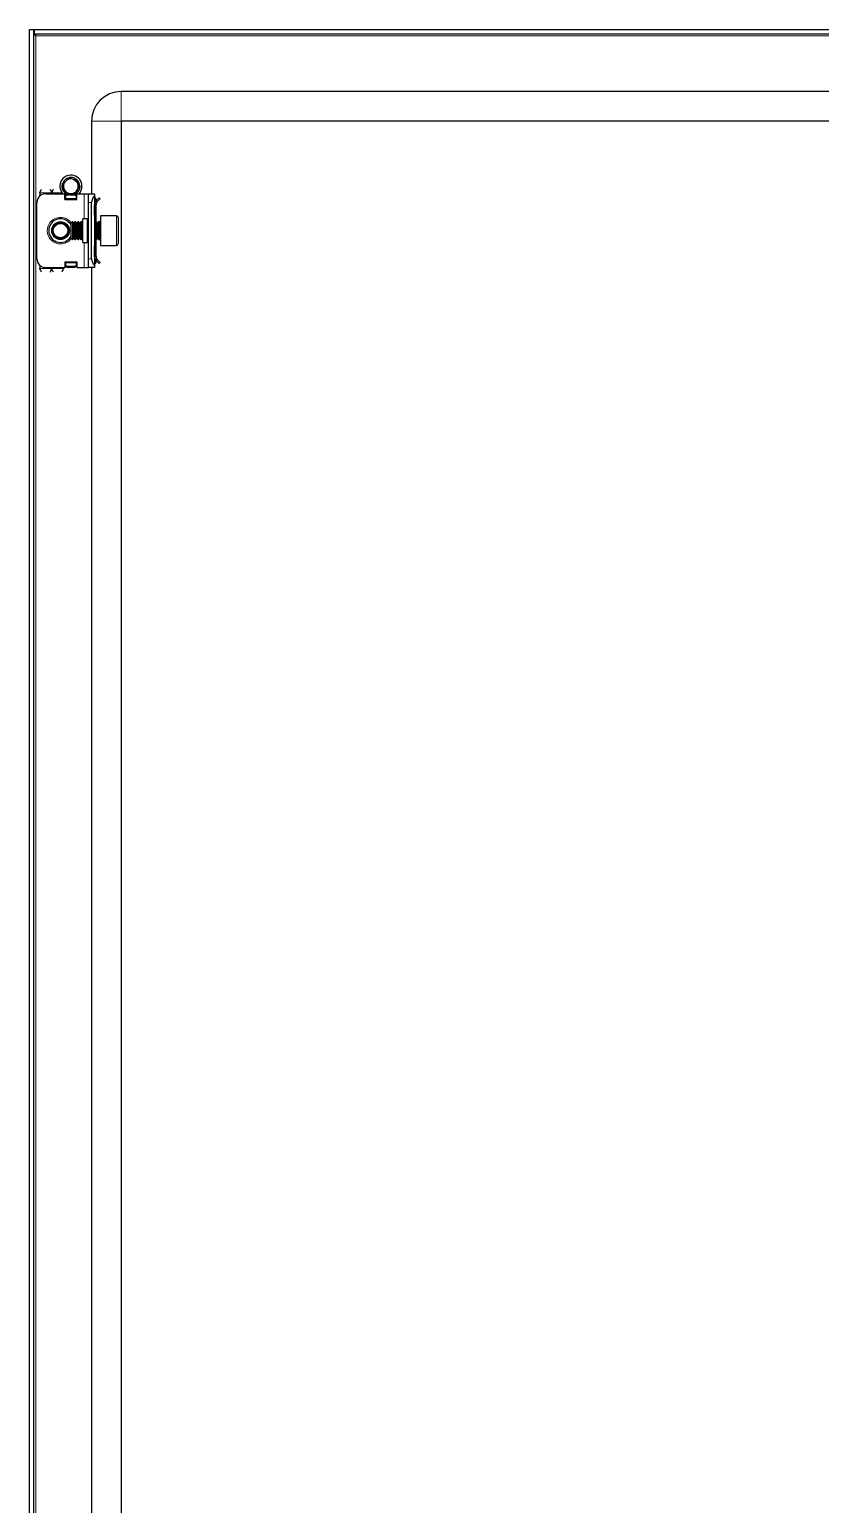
# Model space of a CAD drawing. Header units: millimetres. Extents: x -59 to 1529, y -979 to 1408.
# Drawn here: x 982.8 to 1250.3, y 802.1 to 1300.8 of the extents above; entities that cross this region are included whole.
import ezdxf

# ---------------------------------------------------------------- set-up
doc = ezdxf.new("R2010")
doc.units = ezdxf.units.MM

msp = doc.modelspace()

# ---------------------------------------------------------------- linework, layer by layer
at = {"color": 7, "linetype": 'Continuous', "lineweight": 25}
for p, q in [((982.79, -860.25), (982.79, 1300.75)), ((982.79, 1300.75), (984.29, 1300.75)), ((984.29, -860.25), (984.29, 1300.75)), ((984.49, 1299.25), (984.49, 1300.75)), ((984.49, 1300.75), (1527.09, 1300.75)), ((984.49, 1299.25), (1527.09, 1299.25)), ((1497.79, 1279.75), (1013.79, 1279.75)), ((1003.79, 1269.75), (1003.79, 1245.25)), ((1013.79, 1269.75), (1013.79, -829.25)), ((1497.79, 1269.75), (1013.79, 1269.75)), ((993.79, 1247.84), (993.82, 1248.1)), ((993.79, 1247.64), (993.81, 1247.88)), ((993.79, 1247.84), (993.79, 1247.79)), ((993.79, 1247.64), (993.79, 1247.59)), ((993.8, 1248.05), (993.8, 1248)), ((993.8, 1247.44), (993.81, 1247.39)), ((993.83, 1248.26), (993.82, 1248.21)), ((993.83, 1247.25), (993.84, 1247.2)), ((993.87, 1248.45), (993.86, 1248.41)), ((993.87, 1248.45), (993.95, 1248.69)), ((993.87, 1247.07), (993.88, 1247.02)), ((993.92, 1248.64), (993.91, 1248.6)), ((993.91, 1246.89), (993.93, 1246.84)), ((993.97, 1246.71), (993.98, 1246.7)), ((995.16, 1250.27), (995.37, 1250.39)), ((995.34, 1250.38), (995.3, 1250.35)), ((995.34, 1250.31), (995.3, 1250.35)), ((995.34, 1250.38), (995.56, 1250.46)), ((995.52, 1250.47), (995.48, 1250.45)), ((995.71, 1250.55), (995.67, 1250.53)), ((995.71, 1250.55), (995.94, 1250.62)), ((995.91, 1250.62), (995.86, 1250.6)), ((996.1, 1250.67), (996.05, 1250.66)), ((996.99, 1250.74), (996.24, 1250.67)), ((998.48, 1250.23), (998.44, 1250.25)), ((998.65, 1250.1), (998.61, 1250.13)), ((998.81, 1249.97), (998.77, 1250)), ((998.95, 1249.83), (998.92, 1249.86)), ((998.95, 1249.83), (999.07, 1249.7)), ((999.06, 1249.71), (999.05, 1249.73)), ((999.08, 1248.62), (999.25, 1248.21)), ((999.62, 1246.77), (999.64, 1246.81)), ((999.68, 1246.95), (999.69, 1247)), ((999.78, 1247.55), (999.72, 1247.24)), ((999.73, 1247.14), (999.74, 1247.19)), ((999.76, 1247.35), (999.77, 1247.4)), ((999.78, 1247.55), (999.78, 1247.6)), ((999.79, 1247.75), (999.79, 1247.75)), ((985.29, 1223.25), (985.29, 1242.25)), ((986.29, 1245.5), (986.29, 1244.49)), ((988.29, 1245.25), (994.79, 1245.25)), ((994.56, 1245.74), (994.59, 1245.71)), ((994.7, 1245.6), (994.73, 1245.57)), ((994.79, 1243.25), (994.79, 1245.25)), ((994.99, 1244.46), (994.79, 1244.58)), ((994.79, 1243.25), (998.79, 1243.25)), ((994.85, 1245.46), (994.88, 1245.43)), ((994.99, 1243.25), (994.99, 1244.46)), ((995.01, 1245.34), (995.05, 1245.31)), ((995.04, 1244.87), (995.38, 1245.11)), ((995.54, 1244.87), (995.04, 1244.52)), ((995.04, 1244.52), (995.04, 1244.87)), ((995.04, 1243.6), (995.04, 1244.52)), ((995.04, 1243.25), (995.04, 1243.6)), ((995.18, 1245.22), (995.22, 1245.19)), ((995.35, 1245.11), (995.22, 1245.23)), ((995.35, 1245.11), (995.36, 1245.22)), ((995.35, 1245.11), (995.4, 1245.09)), ((995.54, 1244.87), (995.94, 1244.87)), ((995.89, 1244.94), (995.67, 1244.96)), ((995.71, 1244.95), (995.75, 1244.93)), ((995.89, 1244.89), (995.93, 1244.87)), ((996.07, 1244.84), (996.11, 1244.83)), ((997.24, 1244.79), (997.05, 1244.76)), ((997.39, 1244.81), (997.43, 1244.82)), ((997.76, 1244.91), (997.58, 1244.87)), ((997.63, 1244.87), (998.04, 1244.87)), ((998.54, 1244.52), (998.04, 1244.87)), ((998.13, 1245.16), (998.54, 1244.87)), ((998.54, 1244.87), (998.54, 1244.52)), ((998.79, 1244.58), (998.54, 1244.43)), ((998.54, 1244.52), (998.54, 1243.6)), ((998.54, 1243.6), (998.54, 1243.25)), ((998.79, 1243.25), (998.79, 1245.25)), ((998.79, 1245.25), (1001.29, 1245.25)), ((999.05, 1245.78), (998.89, 1245.66)), ((999.56, 1246.63), (999.45, 1246.45)), ((999.57, 1246.63), (999.47, 1246.45)), ((1001.29, 1245.25), (1002.79, 1245.25)), ((1002.79, 1245.25), (1004.79, 1245.25)), ((1002.79, 1242.25), (1002.79, 1245.25)), ((1002.79, 1223.25), (1002.79, 1242.25)), ((1003.79, 1223.25), (1003.79, 1242.25)), ((1004.79, 1245.25), (1004.79, 1244.49)), ((1004.79, 1244.49), (1004.79, 1221.01)), ((1004.79, 1244.16), (1004.99, 1243.96)), ((1005.29, 1243.25), (1005.29, 1242.79)), ((1005.37, 1242.91), (1006.35, 1243.89)), ((1005.73, 1242.56), (1005.37, 1242.91)), ((1005.73, 1242.56), (1006.7, 1243.54)), ((1006.35, 1243.89), (1006.7, 1243.54)), ((1002.29, 1236.75), (1000.79, 1236.75)), ((1000.79, 1228.75), (1000.79, 1236.75)), ((1005.29, 1241.5), (1004.79, 1241.5)), ((1004.79, 1238), (1004.79, 1241.5)), ((1005.29, 1238), (1004.79, 1238)), ((1005.29, 1238), (1005.29, 1241.5)), ((1005.29, 1235.75), (1005.29, 1238)), ((1012.19, 1237.75), (1006.79, 1237.75)), ((1006.79, 1237.75), (1006.79, 1230.06)), ((1012.79, 1237.15), (1012.79, 1230.38)), ((997.34, 1235.75), (996.79, 1235.2)), ((996.79, 1235.2), (996.79, 1231.43)), ((997.4, 1235.75), (997.34, 1235.75)), ((997.34, 1235.75), (997.34, 1231.13)), ((997.79, 1235.2), (997.4, 1235.75)), ((997.4, 1235.75), (997.4, 1235.28)), ((997.4, 1235.28), (997.4, 1229.75)), ((998.18, 1235.75), (997.79, 1235.2)), ((997.79, 1235.2), (997.79, 1234.81)), ((997.79, 1234.81), (997.79, 1230.3)), ((998.4, 1235.75), (998.18, 1235.75)), ((998.18, 1235.75), (998.18, 1235.28)), ((998.18, 1235.28), (998.18, 1229.75)), ((998.79, 1235.2), (998.4, 1235.75)), ((998.4, 1235.75), (998.4, 1235.28)), ((998.4, 1235.28), (998.4, 1229.75)), ((999.18, 1235.75), (998.79, 1235.2)), ((998.79, 1235.2), (998.79, 1234.81)), ((998.79, 1234.81), (998.79, 1230.3)), ((999.4, 1235.75), (999.18, 1235.75)), ((999.18, 1235.75), (999.18, 1235.28)), ((999.18, 1235.28), (999.18, 1229.75)), ((999.79, 1235.2), (999.4, 1235.75)), ((999.4, 1235.75), (999.4, 1235.28)), ((999.4, 1235.28), (999.4, 1229.75)), ((1000.18, 1235.75), (999.79, 1235.2)), ((999.79, 1235.2), (999.79, 1234.81)), ((999.79, 1234.81), (999.79, 1230.3)), ((1000.4, 1235.75), (1000.18, 1235.75)), ((1000.18, 1235.75), (1000.18, 1235.28)), ((1000.18, 1235.28), (1000.18, 1229.75)), ((1000.79, 1235.2), (1000.4, 1235.75)), ((1000.4, 1235.75), (1000.4, 1235.28)), ((1000.4, 1235.28), (1000.4, 1229.75)), ((1005.18, 1235.75), (1004.79, 1235.2)), ((1005.4, 1235.75), (1005.18, 1235.75)), ((1005.18, 1235.75), (1005.18, 1235.28)), ((1005.18, 1235.28), (1005.18, 1229.75)), ((1005.79, 1235.2), (1005.4, 1235.75)), ((1005.4, 1235.75), (1005.4, 1235.28)), ((1005.4, 1235.28), (1005.4, 1229.75)), ((1006.18, 1235.75), (1005.79, 1235.2)), ((1005.79, 1235.2), (1005.79, 1234.81)), ((1005.79, 1234.81), (1005.79, 1230.3)), ((1006.54, 1235.75), (1006.18, 1235.75)), ((1006.18, 1235.75), (1006.18, 1235.28)), ((1006.18, 1235.28), (1006.18, 1229.75)), ((996.79, 1231.43), (996.79, 1230.3)), ((996.79, 1230.3), (997.34, 1229.75)), ((997.34, 1231.13), (997.34, 1229.75)), ((997.34, 1229.75), (997.4, 1229.75)), ((997.4, 1229.75), (997.79, 1230.3)), ((997.79, 1230.3), (998.18, 1229.75)), ((998.18, 1229.75), (998.4, 1229.75)), ((998.4, 1229.75), (998.79, 1230.3)), ((998.79, 1230.3), (999.18, 1229.75)), ((999.18, 1229.75), (999.4, 1229.75)), ((999.4, 1229.75), (999.79, 1230.3)), ((999.79, 1230.3), (1000.18, 1229.75)), ((1000.18, 1229.75), (1000.4, 1229.75)), ((1000.4, 1229.75), (1000.79, 1230.3)), ((1000.79, 1228.75), (1002.29, 1228.75)), ((1004.79, 1230.3), (1005.18, 1229.75)), ((1004.79, 1227.5), (1005.29, 1227.5)), ((1004.79, 1224), (1004.79, 1227.5)), ((1005.18, 1229.75), (1005.4, 1229.75)), ((1005.29, 1227.5), (1005.29, 1229.75)), ((1005.29, 1224), (1005.29, 1227.5)), ((1005.4, 1229.75), (1005.79, 1230.3)), ((1005.79, 1230.3), (1006.18, 1229.75)), ((1006.18, 1229.75), (1006.54, 1229.75)), ((1006.79, 1230.06), (1006.79, 1227.75)), ((1006.79, 1227.75), (1012.19, 1227.75)), ((1012.79, 1230.38), (1012.79, 1228.35)), ((994.79, 1222.25), (994.79, 1220.25)), ((994.79, 1222.25), (998.79, 1222.25)), ((994.99, 1220.37), (994.99, 1222.25)), ((995.04, 1221.9), (995.04, 1222.25)), ((995.04, 1220.98), (995.04, 1221.9)), ((998.54, 1222.25), (998.54, 1221.9)), ((998.54, 1221.9), (998.54, 1220.98)), ((998.79, 1222.25), (998.79, 1220.25)), ((1002.79, 1220.25), (1002.79, 1223.25)), ((1005.29, 1224), (1004.79, 1224)), ((1005.29, 1222.25), (1005.29, 1222.64)), ((1005.73, 1222.94), (1005.37, 1222.59)), ((1005.37, 1222.59), (1006.35, 1221.61)), ((1005.73, 1222.94), (1006.7, 1221.96)), ((1006.35, 1221.61), (1006.7, 1221.96)), ((986.29, 1221.01), (986.29, 1220)), ((988.29, 1220.25), (994.79, 1220.25)), ((994.29, 1220.25), (994.29, 1220)), ((994.79, 1220.37), (994.99, 1220.37)), ((995.04, 1220.63), (995.04, 1220.98)), ((995.04, 1220.98), (995.54, 1220.63)), ((995.54, 1220.28), (995.04, 1220.63)), ((995.54, 1220.63), (995.54, 1220.28)), ((998.04, 1220.63), (995.54, 1220.63)), ((998.04, 1220.28), (995.54, 1220.28)), ((998.04, 1220.63), (998.54, 1220.98)), ((998.04, 1220.28), (998.04, 1220.63)), ((998.54, 1220.63), (998.04, 1220.28)), ((998.54, 1220.98), (998.54, 1220.63)), ((998.79, 1220.25), (1001.29, 1220.25)), ((1001.29, 1220.25), (1002.79, 1220.25)), ((1004.79, 1220.25), (1002.79, 1220.25)), ((1003.79, 1220.25), (1003.79, 545.25)), ((1004.99, 1221.54), (1004.79, 1221.34)), ((1004.79, 1221.01), (1004.79, 1220.25))]:
    msp.add_line(p, q, dxfattribs=at)
at = {"color": 8, "linetype": 'Continuous', "lineweight": 18}
for p, q in [((984.89, -858.15), (984.89, 1298.65)), ((984.89, 1298.65), (1526.69, 1298.65)), ((1013.79, 1269.75), (1013.79, 1279.75)), ((1013.79, 1269.75), (1003.79, 1269.75)), ((986.29, 1245.5), (990.29, 1245.5)), ((990.29, 1245.5), (993.79, 1245.5)), ((998.54, 1243.6), (995.04, 1243.6)), ((1001.29, 1236.75), (1001.29, 1245.25)), ((1003.79, 1242.25), (1002.79, 1242.25)), ((1004.79, 1243.75), (1004.99, 1243.96)), ((1004.79, 1243.25), (1005.29, 1243.25)), ((1002.29, 1228.75), (1002.29, 1236.75)), ((1012.19, 1230.06), (1012.19, 1237.75)), ((1006.54, 1229.75), (1006.54, 1235.75)), ((1001.29, 1220.25), (1001.29, 1228.75)), ((1012.19, 1227.75), (1012.19, 1230.06)), ((995.04, 1221.9), (998.54, 1221.9)), ((1002.79, 1223.25), (1003.79, 1223.25)), ((1004.79, 1222.25), (1005.29, 1222.25)), ((1004.79, 1221.75), (1004.99, 1221.54)), ((986.29, 1220), (990.29, 1220)), ((994.29, 1220), (990.29, 1220))]:
    msp.add_line(p, q, dxfattribs=at)
at = {"color": 7, "linetype": 'Continuous', "lineweight": 25}
for radius in [3, 2.76, 2.45]:
    msp.add_circle((993.29, 1232.75), radius, dxfattribs=at)
for centre, radius, start, end in [((1013.79, 1269.75), 10, 90, 180), ((996.79, 1247.75), 3.75, 0, 221.8103), ((996.79, 1247.75), 2.5, 168.5944, 228.5944), ((996.79, 1247.75), 2.5, 108.5944, 168.5944), ((996.79, 1247.75), 2.5, 75.8881, 108.5944), ((996.79, 1247.75), 3, 59.9286, 86.2193), ((996.79, 1247.75), 2.5, 288.5944, 348.5944), ((996.79, 1247.75), 3, 360, 40.7437), ((996.79, 1247.75), 2.5, 348.5944, 10.5165), ((996.79, 1247.75), 3.75, 318.1897, 0), ((988.29, 1242.25), 3, 90, 180), ((996.79, 1247.75), 2.5, 228.5944, 288.5944), ((1006.79, 1242.25), 3, 131.8103, 180), ((1004.29, 1243.25), 1, 360, 45), ((993.29, 1232.75), 4, 90, 331.045), ((993.29, 1232.75), 4, 28.955, 90), ((1002.29, 1237.25), 0.5, 270, 0), ((1012.19, 1237.15), 0.6, 0, 90), ((1006.54, 1236), 0.25, 270, 0), ((1002.29, 1228.25), 0.5, 0, 90), ((1006.54, 1229.5), 0.25, 360, 90), ((1012.19, 1228.35), 0.6, 270, 360), ((988.29, 1223.25), 3, 180, 270), ((1006.79, 1223.25), 3, 180, 228.1897), ((1004.29, 1222.25), 1, 315, 360)]:
    msp.add_arc(centre, radius, start, end, dxfattribs=at)
at = {"color": 8, "linetype": 'Continuous', "lineweight": 18}
for start, end in [(35.4622, 270), (270, 324.5378)]:
    msp.add_arc((993.29, 1232.75), 4.5, start, end, dxfattribs=at)
at = {"color": 7, "linetype": 'Continuous', "lineweight": 25}
for points, knots in [([(984.49, 1299.64), (984.47, 1299.67), (984.34, 1300.04), (984.31, 1300.41), (984.29, 1300.75)], [0, 0, 0, 0, 0.09093, 1, 1, 1, 1]), ([(984.89, 1298.65), (984.8, 1298.83), (984.71, 1299.03), (984.64, 1299.23), (984.63, 1299.25)], [0, 0, 0, 0, 0.908361, 1, 1, 1, 1]), ([(986.29, 1245.5), (986.38, 1245.74), (986.57, 1246.23), (986.76, 1246.63), (986.86, 1246.82)], [0, 0, 0, 0, 0.502065, 1, 1, 1, 1]), ([(989.72, 1246.81), (989.79, 1246.66), (989.97, 1246.31), (990.16, 1245.82), (990.27, 1245.54), (990.29, 1245.5)], [0, 0, 0, 0, 0.415483, 0.917152, 1, 1, 1, 1]), ([(990.29, 1245.5), (990.38, 1245.74), (990.57, 1246.23), (990.76, 1246.63), (990.86, 1246.82)], [0, 0, 0, 0, 0.502065, 1, 1, 1, 1]), ([(993.79, 1247.84), (993.82, 1247.86), (993.88, 1247.89), (993.98, 1247.91), (994.07, 1247.92), (994.12, 1247.91), (994.14, 1247.91)], [0, 0, 0, 0, 0.293779, 0.558982, 0.818494, 1, 1, 1, 1]), ([(994.01, 1247.82), (994, 1247.82), (993.95, 1247.83), (993.87, 1247.82), (993.82, 1247.8), (993.79, 1247.79)], [0, 0, 0, 0, 0.236131, 0.613435, 1, 1, 1, 1]), ([(994.56, 1245.74), (994.44, 1245.89), (994.16, 1246.24), (993.87, 1246.9), (993.82, 1247.41), (993.79, 1247.66)], [0, 0, 0, 0, 0.2741631, 0.6396029, 1, 1, 1, 1]), ([(993.8, 1248.05), (993.84, 1248.06), (993.9, 1248.09), (994, 1248.1), (994.09, 1248.1), (994.17, 1248.08), (994.23, 1248.06), (994.25, 1248.04), (994.25, 1248.04)], [0, 0, 0, 0, 0.227908, 0.430276, 0.627707, 0.816134, 0.99284, 1, 1, 1, 1]), ([(994.18, 1247.95), (994.18, 1247.95), (994.14, 1247.98), (994.07, 1248), (993.98, 1248.02), (993.88, 1248.02), (993.83, 1248.01), (993.8, 1248)], [0, 0, 0, 0, 0.050156, 0.304513, 0.55888, 0.776903, 1, 1, 1, 1]), ([(993.9, 1247.01), (993.88, 1247.05), (993.82, 1247.2), (993.81, 1247.36), (993.8, 1247.48)], [0, 0, 0, 0, 0.28291, 1, 1, 1, 1]), ([(994.26, 1248.07), (994.24, 1248.09), (994.19, 1248.13), (994.1, 1248.17), (994.01, 1248.2), (993.91, 1248.21), (993.85, 1248.21), (993.82, 1248.21)], [0, 0, 0, 0, 0.19243, 0.403622, 0.614801, 0.805152, 1, 1, 1, 1]), ([(993.83, 1248.26), (993.87, 1248.26), (993.93, 1248.28), (994.03, 1248.28), (994.11, 1248.27), (994.19, 1248.24), (994.26, 1248.2), (994.29, 1248.17), (994.31, 1248.15)], [0, 0, 0, 0, 0.205811, 0.38496, 0.558827, 0.724121, 0.878934, 1, 1, 1, 1]), ([(994.29, 1248.2), (994.27, 1248.22), (994.23, 1248.27), (994.15, 1248.33), (994.06, 1248.37), (993.96, 1248.4), (993.89, 1248.41), (993.86, 1248.41)], [0, 0, 0, 0, 0.183111, 0.381533, 0.579913, 0.787111, 1, 1, 1, 1]), ([(993.87, 1248.45), (993.91, 1248.46), (993.97, 1248.47), (994.07, 1248.45), (994.15, 1248.43), (994.22, 1248.39), (994.28, 1248.34), (994.31, 1248.3), (994.32, 1248.28)], [0, 0, 0, 0, 0.207037, 0.38272, 0.55212, 0.712365, 0.86221, 1, 1, 1, 1]), ([(993.91, 1248.58), (993.92, 1248.6), (993.93, 1248.72), (993.99, 1248.82), (994.03, 1248.9)], [0, 0, 0, 0, 0.218168, 1, 1, 1, 1]), ([(994.33, 1248.29), (994.32, 1248.31), (994.3, 1248.35), (994.24, 1248.42), (994.17, 1248.49), (994.08, 1248.54), (994, 1248.58), (993.94, 1248.59), (993.91, 1248.6)], [0, 0, 0, 0, 0.112687, 0.266978, 0.464332, 0.661607, 0.829157, 1, 1, 1, 1]), ([(994.1, 1246.45), (994.08, 1246.48), (993.99, 1246.62), (993.94, 1246.78), (993.91, 1246.91)], [0, 0, 0, 0, 0.192577, 1, 1, 1, 1]), ([(993.92, 1248.64), (993.95, 1248.64), (994.01, 1248.64), (994.1, 1248.62), (994.17, 1248.58), (994.23, 1248.53), (994.28, 1248.47), (994.32, 1248.42), (994.34, 1248.38), (994.34, 1248.36)], [0, 0, 0, 0, 0.1648015, 0.3286622, 0.485343, 0.633184, 0.7714895, 0.9006567, 1, 1, 1, 1]), ([(994.34, 1248.24), (994.33, 1248.22), (994.31, 1248.14), (994.25, 1248.04), (994.19, 1247.95), (994.12, 1247.89), (994.05, 1247.84), (993.99, 1247.81), (993.96, 1247.79), (993.95, 1247.79)], [0, 0, 0, 0, 0.1251657, 0.3367685, 0.4886747, 0.6403706, 0.7919615, 0.9435026, 1, 1, 1, 1]), ([(993.95, 1247.79), (993.95, 1247.72), (993.97, 1247.32), (994.15, 1246.65), (994.52, 1246.18), (994.69, 1245.95)], [0, 0, 0, 0, 0.108003, 0.585763, 1, 1, 1, 1]), ([(995.33, 1250.3), (995.25, 1250.25), (994.9, 1250.02), (994.41, 1249.52), (994.19, 1248.96), (994.09, 1248.72)], [0, 0, 0, 0, 0.128781, 0.613629, 1, 1, 1, 1]), ([(994.09, 1248.72), (994.09, 1248.72), (994.12, 1248.71), (994.17, 1248.68), (994.23, 1248.63), (994.28, 1248.58), (994.32, 1248.5), (994.35, 1248.4), (994.35, 1248.3), (994.34, 1248.25), (994.34, 1248.24)], [0, 0, 0, 0, 0.022761, 0.192243, 0.346896, 0.477535, 0.588677, 0.783334, 0.968624, 1, 1, 1, 1]), ([(994.35, 1248.32), (994.35, 1248.35), (994.34, 1248.41), (994.3, 1248.5), (994.25, 1248.57), (994.19, 1248.64), (994.13, 1248.69), (994.1, 1248.71), (994.09, 1248.72)], [0, 0, 0, 0, 0.182737, 0.363423, 0.543947, 0.724373, 0.904747, 1, 1, 1, 1]), ([(995.99, 1250.12), (995.98, 1250.12), (995.93, 1250.1), (995.85, 1250.09), (995.75, 1250.09), (995.66, 1250.1), (995.58, 1250.13), (995.5, 1250.16), (995.42, 1250.21), (995.36, 1250.26), (995.33, 1250.29), (995.33, 1250.3)], [0, 0, 0, 0, 0.04296, 0.1733, 0.274263, 0.401081, 0.527716, 0.654259, 0.780759, 0.936852, 1, 1, 1, 1]), ([(995.34, 1250.38), (995.37, 1250.36), (995.43, 1250.32), (995.5, 1250.25), (995.54, 1250.19), (995.56, 1250.15), (995.56, 1250.14)], [0, 0, 0, 0, 0.319514, 0.608493, 0.891527, 1, 1, 1, 1]), ([(995.63, 1250.11), (995.63, 1250.11), (995.63, 1250.15), (995.62, 1250.22), (995.58, 1250.31), (995.54, 1250.39), (995.5, 1250.43), (995.48, 1250.45)], [0, 0, 0, 0, 0.0027902, 0.269575, 0.5363706, 0.7654988, 1, 1, 1, 1]), ([(995.52, 1250.47), (995.55, 1250.45), (995.61, 1250.41), (995.67, 1250.33), (995.71, 1250.25), (995.74, 1250.17), (995.74, 1250.12), (995.74, 1250.09)], [0, 0, 0, 0, 0.234253, 0.442787, 0.646465, 0.841043, 1, 1, 1, 1]), ([(995.78, 1250.09), (995.78, 1250.12), (995.79, 1250.18), (995.78, 1250.28), (995.76, 1250.37), (995.72, 1250.46), (995.69, 1250.51), (995.67, 1250.53)], [0, 0, 0, 0, 0.181695, 0.396783, 0.61186, 0.803681, 1, 1, 1, 1]), ([(995.71, 1250.55), (995.74, 1250.53), (995.79, 1250.48), (995.84, 1250.4), (995.87, 1250.31), (995.89, 1250.23), (995.89, 1250.16), (995.88, 1250.11), (995.87, 1250.1)], [0, 0, 0, 0, 0.208724, 0.39105, 0.568219, 0.73683, 0.894853, 1, 1, 1, 1]), ([(995.9, 1250.1), (995.9, 1250.11), (995.92, 1250.15), (995.93, 1250.22), (995.94, 1250.32), (995.93, 1250.42), (995.91, 1250.52), (995.88, 1250.57), (995.86, 1250.6)], [0, 0, 0, 0, 0.043388, 0.23288, 0.422274, 0.611632, 0.803279, 1, 1, 1, 1]), ([(995.91, 1250.62), (995.93, 1250.59), (995.97, 1250.54), (996.01, 1250.45), (996.03, 1250.37), (996.03, 1250.28), (996.02, 1250.21), (996, 1250.15), (995.99, 1250.13), (995.98, 1250.12)], [0, 0, 0, 0, 0.198483, 0.367712, 0.531083, 0.685778, 0.830503, 0.965152, 1, 1, 1, 1]), ([(996.24, 1250.67), (996.25, 1250.66), (996.27, 1250.61), (996.28, 1250.54), (996.28, 1250.45), (996.27, 1250.38), (996.23, 1250.3), (996.17, 1250.22), (996.07, 1250.15), (996.01, 1250.13), (995.99, 1250.12)], [0, 0, 0, 0, 0.098631, 0.238541, 0.378532, 0.49895, 0.601027, 0.777401, 0.9101, 1, 1, 1, 1]), ([(996.01, 1250.14), (996.02, 1250.16), (996.05, 1250.21), (996.08, 1250.3), (996.09, 1250.4), (996.1, 1250.52), (996.07, 1250.61), (996.05, 1250.66)], [0, 0, 0, 0, 0.13286, 0.29106, 0.491007, 0.69089, 1, 1, 1, 1]), ([(996.1, 1250.67), (996.11, 1250.64), (996.14, 1250.59), (996.16, 1250.51), (996.17, 1250.42), (996.16, 1250.35), (996.14, 1250.25), (996.1, 1250.19), (996.07, 1250.16)], [0, 0, 0, 0, 0.1627902, 0.3246863, 0.479688, 0.6260584, 0.7630202, 1, 1, 1, 1]), ([(996.09, 1250.17), (996.09, 1250.17), (996.12, 1250.2), (996.16, 1250.26), (996.2, 1250.34), (996.23, 1250.43), (996.25, 1250.52), (996.25, 1250.61), (996.24, 1250.65), (996.24, 1250.67)], [0, 0, 0, 0, 0.036757, 0.196192, 0.355485, 0.51469, 0.719746, 0.882005, 1, 1, 1, 1]), ([(997.4, 1250.17), (997.68, 1250.12), (997.98, 1250.07), (998.24, 1249.94), (998.25, 1249.94)], [0, 0, 0, 0, 0.965671, 1, 1, 1, 1]), ([(997.4, 1250.17), (997.49, 1250.14), (997.63, 1250.08), (997.75, 1250.01), (997.79, 1249.98)], [0, 0, 0, 0, 0.681733, 1, 1, 1, 1]), ([(997.79, 1249.98), (997.87, 1249.95), (998.19, 1249.79), (998.7, 1249.37), (998.95, 1248.87), (999.08, 1248.62)], [0, 0, 0, 0, 0.130652, 0.560007, 1, 1, 1, 1]), ([(997.95, 1245.39), (998.01, 1245.43), (998.33, 1245.61), (998.83, 1246.08), (999.13, 1246.66), (999.22, 1247), (999.24, 1247.06)], [0, 0, 0, 0, 0.104785, 0.513079, 0.918136, 1, 1, 1, 1]), ([(998.25, 1249.94), (998.25, 1249.95), (998.24, 1250), (998.23, 1250.07), (998.23, 1250.16), (998.25, 1250.26), (998.28, 1250.32), (998.29, 1250.35)], [0, 0, 0, 0, 0.113604, 0.31095, 0.508229, 0.75166, 1, 1, 1, 1]), ([(998.31, 1250.34), (998.31, 1250.3), (998.31, 1250.23), (998.28, 1250.13), (998.25, 1250.07), (998.24, 1250.05), (998.23, 1250.05)], [0, 0, 0, 0, 0.357139, 0.680979, 0.998183, 1, 1, 1, 1]), ([(998.25, 1249.96), (998.27, 1249.98), (998.32, 1250.02), (998.37, 1250.09), (998.42, 1250.17), (998.43, 1250.22), (998.44, 1250.25)], [0, 0, 0, 0, 0.228254, 0.510351, 0.752319, 1, 1, 1, 1]), ([(998.86, 1249.53), (998.84, 1249.53), (998.8, 1249.52), (998.71, 1249.51), (998.61, 1249.52), (998.52, 1249.56), (998.44, 1249.61), (998.36, 1249.7), (998.29, 1249.81), (998.26, 1249.9), (998.25, 1249.94)], [0, 0, 0, 0, 0.0736464, 0.1695635, 0.351373, 0.4388934, 0.519676, 0.6829056, 0.8511995, 1, 1, 1, 1]), ([(998.48, 1250.23), (998.48, 1250.19), (998.47, 1250.12), (998.44, 1250.03), (998.39, 1249.95), (998.34, 1249.89), (998.3, 1249.86), (998.28, 1249.85)], [0, 0, 0, 0, 0.240212, 0.454711, 0.664287, 0.864517, 1, 1, 1, 1]), ([(998.29, 1249.81), (998.32, 1249.82), (998.38, 1249.85), (998.45, 1249.91), (998.52, 1249.97), (998.58, 1250.05), (998.6, 1250.11), (998.61, 1250.13)], [0, 0, 0, 0, 0.172104, 0.391099, 0.610089, 0.802801, 1, 1, 1, 1]), ([(999.62, 1246.77), (999.42, 1246.35), (999.1, 1245.7), (998.51, 1245.3), (998.31, 1245.17)], [0, 0, 0, 0, 0.657042, 1, 1, 1, 1]), ([(998.65, 1250.1), (998.64, 1250.07), (998.63, 1250), (998.58, 1249.91), (998.53, 1249.84), (998.46, 1249.79), (998.4, 1249.75), (998.36, 1249.74), (998.34, 1249.73)], [0, 0, 0, 0, 0.209239, 0.392702, 0.571062, 0.740844, 0.899958, 1, 1, 1, 1]), ([(998.36, 1249.71), (998.37, 1249.71), (998.41, 1249.72), (998.48, 1249.74), (998.57, 1249.79), (998.65, 1249.85), (998.72, 1249.92), (998.75, 1249.97), (998.77, 1250)], [0, 0, 0, 0, 0.0505, 0.241124, 0.431653, 0.622154, 0.808692, 1, 1, 1, 1]), ([(998.81, 1249.97), (998.79, 1249.94), (998.77, 1249.87), (998.72, 1249.8), (998.65, 1249.73), (998.59, 1249.69), (998.51, 1249.66), (998.46, 1249.64), (998.42, 1249.64), (998.42, 1249.64)], [0, 0, 0, 0, 0.198035, 0.367663, 0.531495, 0.686664, 0.831818, 0.981917, 1, 1, 1, 1]), ([(998.43, 1249.63), (998.44, 1249.63), (998.47, 1249.63), (998.54, 1249.64), (998.62, 1249.66), (998.71, 1249.69), (998.78, 1249.73), (998.86, 1249.79), (998.9, 1249.84), (998.92, 1249.86)], [0, 0, 0, 0, 0.018281, 0.175639, 0.332896, 0.490097, 0.647274, 0.821632, 1, 1, 1, 1]), ([(998.95, 1249.83), (998.93, 1249.81), (998.9, 1249.75), (998.85, 1249.69), (998.78, 1249.64), (998.71, 1249.6), (998.63, 1249.58), (998.56, 1249.57), (998.51, 1249.58), (998.48, 1249.59)], [0, 0, 0, 0, 0.159446, 0.318034, 0.469983, 0.61348, 0.747649, 0.872856, 1, 1, 1, 1]), ([(998.5, 1249.58), (998.53, 1249.57), (998.59, 1249.56), (998.67, 1249.56), (998.75, 1249.57), (998.83, 1249.59), (998.94, 1249.64), (999.01, 1249.69), (999.05, 1249.73)], [0, 0, 0, 0, 0.149407, 0.278563, 0.407661, 0.536722, 0.727045, 1, 1, 1, 1]), ([(999.06, 1249.71), (999.04, 1249.68), (999.01, 1249.64), (998.95, 1249.58), (998.89, 1249.55), (998.86, 1249.53), (998.86, 1249.53)], [0, 0, 0, 0, 0.315056, 0.630194, 0.945514, 1, 1, 1, 1]), ([(998.86, 1249.53), (998.88, 1249.51), (999.13, 1249.29), (999.47, 1248.83), (999.71, 1248.22), (999.77, 1247.87), (999.79, 1247.75)], [0, 0, 0, 0, 0.050685, 0.485619, 0.826643, 1, 1, 1, 1]), ([(999.24, 1247.06), (999.23, 1247.1), (999.22, 1247.16), (999.23, 1247.23), (999.24, 1247.26)], [0, 0, 0, 0, 0.544473, 1, 1, 1, 1]), ([(999.68, 1246.95), (999.65, 1246.95), (999.59, 1246.95), (999.5, 1246.96), (999.42, 1246.99), (999.35, 1247.04), (999.3, 1247.09), (999.26, 1247.14), (999.24, 1247.18), (999.23, 1247.2)], [0, 0, 0, 0, 0.165667, 0.330522, 0.488809, 0.638525, 0.778629, 0.909213, 1, 1, 1, 1]), ([(999.62, 1246.77), (999.59, 1246.77), (999.54, 1246.78), (999.46, 1246.81), (999.39, 1246.85), (999.33, 1246.91), (999.28, 1246.97), (999.25, 1247.03), (999.23, 1247.08), (999.23, 1247.12), (999.23, 1247.13)], [0, 0, 0, 0, 0.154027, 0.307095, 0.452862, 0.590123, 0.718565, 0.838856, 0.95247, 1, 1, 1, 1]), ([(999.24, 1247.26), (999.24, 1247.26), (999.25, 1247.31), (999.27, 1247.37), (999.29, 1247.41), (999.3, 1247.42)], [0, 0, 0, 0, 0.157682, 0.8030401, 1, 1, 1, 1]), ([(999.3, 1247.42), (999.3, 1247.53), (999.32, 1247.79), (999.27, 1248.05), (999.25, 1248.21)], [0, 0, 0, 0, 0.408521, 1, 1, 1, 1]), ([(999.73, 1247.14), (999.69, 1247.14), (999.62, 1247.13), (999.53, 1247.13), (999.44, 1247.15), (999.37, 1247.19), (999.31, 1247.23), (999.28, 1247.26), (999.26, 1247.28)], [0, 0, 0, 0, 0.208898, 0.388587, 0.562428, 0.727295, 0.881578, 1, 1, 1, 1]), ([(999.26, 1247.25), (999.27, 1247.23), (999.31, 1247.19), (999.37, 1247.13), (999.44, 1247.08), (999.52, 1247.04), (999.6, 1247.01), (999.66, 1247), (999.69, 1247)], [0, 0, 0, 0, 0.137266, 0.30795, 0.478578, 0.649185, 0.822833, 1, 1, 1, 1]), ([(999.26, 1247.11), (999.27, 1247.1), (999.29, 1247.06), (999.34, 1246.99), (999.41, 1246.92), (999.49, 1246.87), (999.56, 1246.83), (999.61, 1246.82), (999.64, 1246.81)], [0, 0, 0, 0, 0.0761511, 0.2767043, 0.47712, 0.6774733, 0.8375735, 1, 1, 1, 1]), ([(999.27, 1247.4), (999.27, 1247.39), (999.3, 1247.35), (999.37, 1247.3), (999.45, 1247.25), (999.54, 1247.21), (999.64, 1247.19), (999.7, 1247.19), (999.74, 1247.19)], [0, 0, 0, 0, 0.069872, 0.258455, 0.446951, 0.635422, 0.81547, 1, 1, 1, 1]), ([(999.76, 1247.35), (999.73, 1247.34), (999.66, 1247.31), (999.56, 1247.31), (999.47, 1247.32), (999.39, 1247.34), (999.33, 1247.37), (999.3, 1247.4), (999.29, 1247.41)], [0, 0, 0, 0, 0.214065, 0.402363, 0.585629, 0.760234, 0.923894, 1, 1, 1, 1]), ([(999.3, 1247.46), (999.3, 1247.48), (999.32, 1247.51), (999.36, 1247.56), (999.41, 1247.61), (999.48, 1247.66), (999.56, 1247.71), (999.64, 1247.73), (999.72, 1247.75), (999.76, 1247.75), (999.79, 1247.75)], [0, 0, 0, 0, 0.060221, 0.18113, 0.301988, 0.42281, 0.589437, 0.75603, 0.87711, 1, 1, 1, 1]), ([(999.32, 1247.51), (999.35, 1247.49), (999.4, 1247.45), (999.49, 1247.41), (999.59, 1247.39), (999.68, 1247.38), (999.74, 1247.39), (999.77, 1247.4)], [0, 0, 0, 0, 0.189173, 0.404697, 0.62022, 0.807935, 1, 1, 1, 1]), ([(999.78, 1247.55), (999.75, 1247.54), (999.68, 1247.51), (999.59, 1247.49), (999.5, 1247.49), (999.41, 1247.51), (999.37, 1247.53), (999.35, 1247.54)], [0, 0, 0, 0, 0.235039, 0.445532, 0.651268, 0.847853, 1, 1, 1, 1]), ([(999.43, 1247.62), (999.46, 1247.61), (999.52, 1247.59), (999.61, 1247.58), (999.7, 1247.58), (999.76, 1247.6), (999.78, 1247.6)], [0, 0, 0, 0, 0.237597, 0.516729, 0.755527, 1, 1, 1, 1]), ([(999.79, 1247.76), (999.76, 1247.74), (999.69, 1247.71), (999.6, 1247.68), (999.54, 1247.68), (999.51, 1247.68)], [0, 0, 0, 0, 0.371226, 0.708872, 1, 1, 1, 1]), ([(999.73, 1247.14), (999.72, 1247.09), (999.7, 1247.01), (999.67, 1246.94), (999.66, 1246.91)], [0, 0, 0, 0, 0.657988, 1, 1, 1, 1]), ([(999.79, 1247.76), (999.79, 1247.71), (999.79, 1247.63), (999.77, 1247.55), (999.77, 1247.53)], [0, 0, 0, 0, 0.6598587, 1, 1, 1, 1]), ([(994.48, 1245.87), (994.44, 1245.91), (994.3, 1246.04), (994.21, 1246.22), (994.14, 1246.34)], [0, 0, 0, 0, 0.288707, 1, 1, 1, 1]), ([(994.56, 1245.74), (994.58, 1245.76), (994.61, 1245.81), (994.67, 1245.87), (994.74, 1245.91), (994.82, 1245.94), (994.89, 1245.96), (994.95, 1245.96), (994.99, 1245.95), (995.01, 1245.94)], [0, 0, 0, 0, 0.1692257, 0.337427, 0.4979348, 0.6491787, 0.7905823, 0.9226882, 1, 1, 1, 1]), ([(995.05, 1245.9), (995.05, 1245.91), (994.98, 1245.91), (994.88, 1245.89), (994.77, 1245.85), (994.68, 1245.79), (994.62, 1245.74), (994.59, 1245.71)], [0, 0, 0, 0, 0.046579, 0.362688, 0.551736, 0.740753, 1, 1, 1, 1]), ([(994.69, 1245.95), (994.69, 1245.96), (994.72, 1245.97), (994.77, 1245.99), (994.86, 1246), (994.96, 1245.98), (995.06, 1245.93), (995.11, 1245.89), (995.13, 1245.88)], [0, 0, 0, 0, 0.045866, 0.230744, 0.387461, 0.658246, 0.861978, 1, 1, 1, 1]), ([(995.05, 1245.94), (995.02, 1245.95), (994.96, 1245.97), (994.86, 1245.98), (994.77, 1245.97), (994.72, 1245.96), (994.69, 1245.95)], [0, 0, 0, 0, 0.2517951, 0.502165, 0.752314, 1, 1, 1, 1]), ([(994.7, 1245.6), (994.71, 1245.63), (994.74, 1245.69), (994.8, 1245.76), (994.86, 1245.82), (994.93, 1245.86), (995, 1245.88), (995.05, 1245.88), (995.07, 1245.88)], [0, 0, 0, 0, 0.211659, 0.390361, 0.562352, 0.724819, 0.876696, 1, 1, 1, 1]), ([(995.14, 1245.83), (995.11, 1245.82), (995.04, 1245.81), (994.95, 1245.77), (994.87, 1245.72), (994.79, 1245.65), (994.75, 1245.6), (994.73, 1245.57)], [0, 0, 0, 0, 0.190996, 0.3837979, 0.5765532, 0.7852799, 1, 1, 1, 1]), ([(994.85, 1245.46), (994.86, 1245.5), (994.87, 1245.56), (994.92, 1245.65), (994.98, 1245.71), (995.05, 1245.76), (995.1, 1245.8), (995.14, 1245.8), (995.15, 1245.8)], [0, 0, 0, 0, 0.219212, 0.409339, 0.593597, 0.768568, 0.932394, 1, 1, 1, 1]), ([(995.24, 1245.74), (995.24, 1245.74), (995.21, 1245.74), (995.14, 1245.71), (995.06, 1245.65), (994.98, 1245.59), (994.92, 1245.52), (994.9, 1245.46), (994.88, 1245.43)], [0, 0, 0, 0, 0.002693, 0.20821, 0.413641, 0.619057, 0.807274, 1, 1, 1, 1]), ([(995.01, 1245.34), (995.01, 1245.37), (995.02, 1245.44), (995.06, 1245.53), (995.11, 1245.6), (995.18, 1245.66), (995.22, 1245.7), (995.25, 1245.71), (995.26, 1245.72)], [0, 0, 0, 0, 0.222831, 0.420099, 0.612409, 0.79585, 0.967895, 1, 1, 1, 1]), ([(995.3, 1245.62), (995.29, 1245.61), (995.25, 1245.59), (995.19, 1245.54), (995.13, 1245.47), (995.08, 1245.39), (995.06, 1245.33), (995.05, 1245.31)], [0, 0, 0, 0, 0.084965, 0.329338, 0.573716, 0.784411, 1, 1, 1, 1]), ([(995.13, 1245.88), (995.14, 1245.87), (995.18, 1245.83), (995.23, 1245.77), (995.28, 1245.69), (995.31, 1245.6), (995.34, 1245.51), (995.34, 1245.46), (995.34, 1245.43)], [0, 0, 0, 0, 0.066273, 0.267344, 0.423096, 0.618734, 0.814089, 1, 1, 1, 1]), ([(995.18, 1245.22), (995.18, 1245.25), (995.19, 1245.32), (995.22, 1245.42), (995.26, 1245.5), (995.3, 1245.55), (995.32, 1245.57), (995.32, 1245.57)], [0, 0, 0, 0, 0.275174, 0.5228455, 0.7652252, 0.9970202, 1, 1, 1, 1]), ([(995.34, 1245.44), (995.32, 1245.41), (995.28, 1245.36), (995.24, 1245.28), (995.23, 1245.22), (995.22, 1245.19)], [0, 0, 0, 0, 0.36332, 0.677837, 1, 1, 1, 1]), ([(995.34, 1245.43), (995.4, 1245.4), (995.73, 1245.22), (996.4, 1245.04), (997.02, 1245.08), (997.32, 1245.15), (997.32, 1245.15)], [0, 0, 0, 0, 0.102158, 0.551599, 0.99962, 1, 1, 1, 1]), ([(995.42, 1245.41), (995.42, 1245.4), (995.42, 1245.37), (995.41, 1245.3), (995.39, 1245.21), (995.35, 1245.15), (995.34, 1245.12)], [0, 0, 0, 0, 0.058255, 0.305509, 0.64716, 1, 1, 1, 1]), ([(997.39, 1244.81), (997.36, 1244.8), (997.03, 1244.74), (996.4, 1244.73), (995.74, 1244.92), (995.4, 1245.09), (995.34, 1245.12)], [0, 0, 0, 0, 0.044285, 0.46488, 0.894202, 1, 1, 1, 1]), ([(996.27, 1244.81), (996.23, 1244.81), (996.08, 1244.82), (995.95, 1244.87), (995.85, 1244.9)], [0, 0, 0, 0, 0.317385, 1, 1, 1, 1]), ([(996.95, 1244.78), (996.89, 1244.77), (996.72, 1244.74), (996.55, 1244.76), (996.45, 1244.77)], [0, 0, 0, 0, 0.399625, 1, 1, 1, 1]), ([(997.32, 1245.15), (997.33, 1245.16), (997.35, 1245.21), (997.41, 1245.29), (997.5, 1245.35), (997.56, 1245.37), (997.58, 1245.38)], [0, 0, 0, 0, 0.153621, 0.528305, 0.811762, 1, 1, 1, 1]), ([(997.46, 1245.32), (997.44, 1245.3), (997.39, 1245.26), (997.35, 1245.2), (997.32, 1245.16), (997.32, 1245.15)], [0, 0, 0, 0, 0.41332, 0.833507, 1, 1, 1, 1]), ([(997.39, 1244.81), (997.37, 1244.84), (997.35, 1244.89), (997.33, 1244.97), (997.33, 1245.06), (997.35, 1245.13), (997.38, 1245.22), (997.43, 1245.28), (997.46, 1245.31)], [0, 0, 0, 0, 0.162579, 0.32416, 0.478216, 0.623372, 0.759205, 1, 1, 1, 1]), ([(997.5, 1245.31), (997.5, 1245.31), (997.46, 1245.27), (997.43, 1245.18), (997.41, 1245.07), (997.4, 1244.98), (997.41, 1244.9), (997.42, 1244.85), (997.43, 1244.82)], [0, 0, 0, 0, 0.001313, 0.309582, 0.493731, 0.677835, 0.837663, 1, 1, 1, 1]), ([(997.57, 1244.85), (997.55, 1244.88), (997.52, 1244.94), (997.49, 1245.03), (997.47, 1245.11), (997.48, 1245.19), (997.49, 1245.27), (997.52, 1245.32), (997.54, 1245.35), (997.55, 1245.36)], [0, 0, 0, 0, 0.195461, 0.359649, 0.517607, 0.666788, 0.806268, 0.936243, 1, 1, 1, 1]), ([(997.61, 1245.37), (997.6, 1245.34), (997.58, 1245.29), (997.56, 1245.2), (997.56, 1245.11), (997.57, 1245), (997.6, 1244.92), (997.62, 1244.87)], [0, 0, 0, 0, 0.147065, 0.321231, 0.495346, 0.669443, 1, 1, 1, 1]), ([(997.57, 1244.85), (997.58, 1244.86), (997.59, 1244.86), (997.61, 1244.87), (997.62, 1244.87)], [0, 0, 0, 0, 0.478977, 1, 1, 1, 1]), ([(997.58, 1245.38), (997.6, 1245.38), (997.65, 1245.4), (997.72, 1245.41), (997.82, 1245.41), (997.89, 1245.4), (997.93, 1245.39), (997.95, 1245.39)], [0, 0, 0, 0, 0.099011, 0.388276, 0.61301, 0.895384, 1, 1, 1, 1]), ([(997.76, 1244.91), (997.74, 1244.94), (997.69, 1244.99), (997.65, 1245.08), (997.62, 1245.16), (997.61, 1245.24), (997.62, 1245.31), (997.63, 1245.35), (997.64, 1245.37)], [0, 0, 0, 0, 0.213002, 0.396975, 0.575181, 0.744364, 0.902779, 1, 1, 1, 1]), ([(997.74, 1245.41), (997.73, 1245.41), (997.72, 1245.37), (997.71, 1245.3), (997.71, 1245.2), (997.73, 1245.1), (997.76, 1245.01), (997.79, 1244.96), (997.81, 1244.93)], [0, 0, 0, 0, 0.019058, 0.219488, 0.419831, 0.620151, 0.807785, 1, 1, 1, 1]), ([(997.96, 1244.99), (997.93, 1245.01), (997.88, 1245.06), (997.82, 1245.14), (997.78, 1245.22), (997.76, 1245.3), (997.75, 1245.37), (997.76, 1245.4), (997.76, 1245.41)], [0, 0, 0, 0, 0.218347, 0.41099, 0.598711, 0.777744, 0.945667, 1, 1, 1, 1]), ([(997.96, 1244.99), (997.94, 1244.98), (997.88, 1244.95), (997.81, 1244.94), (997.76, 1244.93)], [0, 0, 0, 0, 0.301025, 1, 1, 1, 1]), ([(997.76, 1244.91), (997.77, 1244.92), (997.79, 1244.92), (997.8, 1244.93), (997.81, 1244.93)], [0, 0, 0, 0, 0.476579, 1, 1, 1, 1]), ([(997.87, 1245.4), (997.87, 1245.39), (997.86, 1245.33), (997.88, 1245.25), (997.9, 1245.16), (997.95, 1245.08), (997.98, 1245.03), (998, 1245.01)], [0, 0, 0, 0, 0.114393, 0.350182, 0.585971, 0.790611, 1, 1, 1, 1]), ([(998.15, 1245.08), (998.12, 1245.1), (998.06, 1245.14), (997.99, 1245.21), (997.95, 1245.29), (997.92, 1245.35), (997.91, 1245.39), (997.91, 1245.4)], [0, 0, 0, 0, 0.260762, 0.494805, 0.723794, 0.94279, 1, 1, 1, 1]), ([(997.96, 1244.99), (997.96, 1244.99), (997.98, 1245), (997.99, 1245), (998, 1245.01)], [0, 0, 0, 0, 0.4764859, 1, 1, 1, 1]), ([(997.97, 1245.43), (997.98, 1245.43), (998.02, 1245.42), (998.08, 1245.39), (998.16, 1245.34), (998.25, 1245.27), (998.29, 1245.2), (998.31, 1245.17)], [0, 0, 0, 0, 0.084477, 0.253367, 0.470159, 0.686909, 1, 1, 1, 1]), ([(998.03, 1245.38), (998.03, 1245.36), (998.04, 1245.31), (998.08, 1245.24), (998.13, 1245.16), (998.17, 1245.12), (998.19, 1245.1)], [0, 0, 0, 0, 0.1541827, 0.4625673, 0.7280914, 1, 1, 1, 1]), ([(998.32, 1245.17), (998.29, 1245.19), (998.23, 1245.23), (998.16, 1245.3), (998.13, 1245.35), (998.11, 1245.37)], [0, 0, 0, 0, 0.362858, 0.693435, 1, 1, 1, 1]), ([(998.15, 1245.08), (998.15, 1245.08), (998.17, 1245.09), (998.18, 1245.09), (998.19, 1245.1)], [0, 0, 0, 0, 0.477867, 1, 1, 1, 1]), ([(998.32, 1245.17), (998.33, 1245.18), (998.35, 1245.19), (998.36, 1245.2), (998.37, 1245.2)], [0, 0, 0, 0, 0.4801941, 1, 1, 1, 1]), ([(998.49, 1245.28), (998.48, 1245.27), (998.43, 1245.24), (998.38, 1245.22), (998.33, 1245.2)], [0, 0, 0, 0, 0.230751, 1, 1, 1, 1]), ([(998.49, 1245.28), (998.5, 1245.29), (998.51, 1245.3), (998.53, 1245.31), (998.53, 1245.31)], [0, 0, 0, 0, 0.4826873, 1, 1, 1, 1]), ([(999.42, 1246.36), (999.39, 1246.29), (999.25, 1245.95), (998.94, 1245.63), (998.66, 1245.41), (998.62, 1245.37)], [0, 0, 0, 0, 0.17549, 0.867074, 1, 1, 1, 1]), ([(998.65, 1245.4), (998.66, 1245.4), (998.67, 1245.41), (998.68, 1245.42), (998.69, 1245.43)], [0, 0, 0, 0, 0.4845464, 1, 1, 1, 1]), ([(999.34, 1246.23), (999.32, 1246.18), (999.22, 1245.88), (998.97, 1245.67), (998.77, 1245.49)], [0, 0, 0, 0, 0.171865, 1, 1, 1, 1]), ([(998.8, 1245.52), (998.8, 1245.53), (998.81, 1245.54), (998.82, 1245.55), (998.83, 1245.55)], [0, 0, 0, 0, 0.485158, 1, 1, 1, 1]), ([(998.93, 1245.65), (998.93, 1245.65), (998.94, 1245.67), (998.95, 1245.68), (998.96, 1245.68)], [0, 0, 0, 0, 0.4842322, 1, 1, 1, 1]), ([(999.05, 1245.78), (999.06, 1245.79), (999.07, 1245.81), (999.09, 1245.83), (999.1, 1245.84)], [0, 0, 0, 0, 0.2967964, 1, 1, 1, 1]), ([(999.55, 1246.64), (999.54, 1246.58), (999.5, 1246.45), (999.44, 1246.34), (999.4, 1246.28)], [0, 0, 0, 0, 0.462482, 1, 1, 1, 1]), ([(1005.37, 1242.91), (1005.22, 1242.73), (1004.91, 1242.35), (1004.79, 1241.82), (1004.79, 1241.54), (1004.79, 1241.5)], [0, 0, 0, 0, 0.461863, 0.923726, 1, 1, 1, 1]), ([(1005.73, 1242.56), (1005.61, 1242.41), (1005.42, 1242.18), (1005.31, 1241.8), (1005.29, 1241.6), (1005.29, 1241.5)], [0, 0, 0, 0, 0.485042, 0.738404, 1, 1, 1, 1]), ([(1004.79, 1224), (1004.81, 1223.76), (1004.86, 1223.28), (1005.15, 1222.82), (1005.35, 1222.61), (1005.37, 1222.59)], [0, 0, 0, 0, 0.461863, 0.923726, 1, 1, 1, 1]), ([(1005.29, 1224), (1005.31, 1223.81), (1005.34, 1223.52), (1005.53, 1223.17), (1005.66, 1223.02), (1005.73, 1222.94)], [0, 0, 0, 0, 0.485042, 0.738404, 1, 1, 1, 1]), ([(986.86, 1218.69), (986.78, 1218.85), (986.61, 1219.19), (986.41, 1219.68), (986.3, 1219.96), (986.29, 1220)], [0, 0, 0, 0, 0.4154826, 0.9171518, 1, 1, 1, 1]), ([(990.29, 1220), (990.19, 1219.76), (990, 1219.27), (989.81, 1218.87), (989.72, 1218.68)], [0, 0, 0, 0, 0.502065, 1, 1, 1, 1]), ([(990.86, 1218.69), (990.78, 1218.85), (990.61, 1219.19), (990.41, 1219.68), (990.3, 1219.96), (990.29, 1220)], [0, 0, 0, 0, 0.415483, 0.917152, 1, 1, 1, 1]), ([(994.29, 1220), (994.19, 1219.76), (994, 1219.27), (993.81, 1218.87), (993.72, 1218.68)], [0, 0, 0, 0, 0.502065, 1, 1, 1, 1])]:
    msp.add_open_spline(points, degree=3, knots=knots, dxfattribs=at)
msp.add_open_spline([(984.49, 1299.25), (984.52, 1299.24), (984.59, 1299.22), (984.69, 1299.08), (984.79, 1298.89), (984.85, 1298.73), (984.89, 1298.65)], degree=3, dxfattribs=at)

doc.saveas('drawing.dxf')
